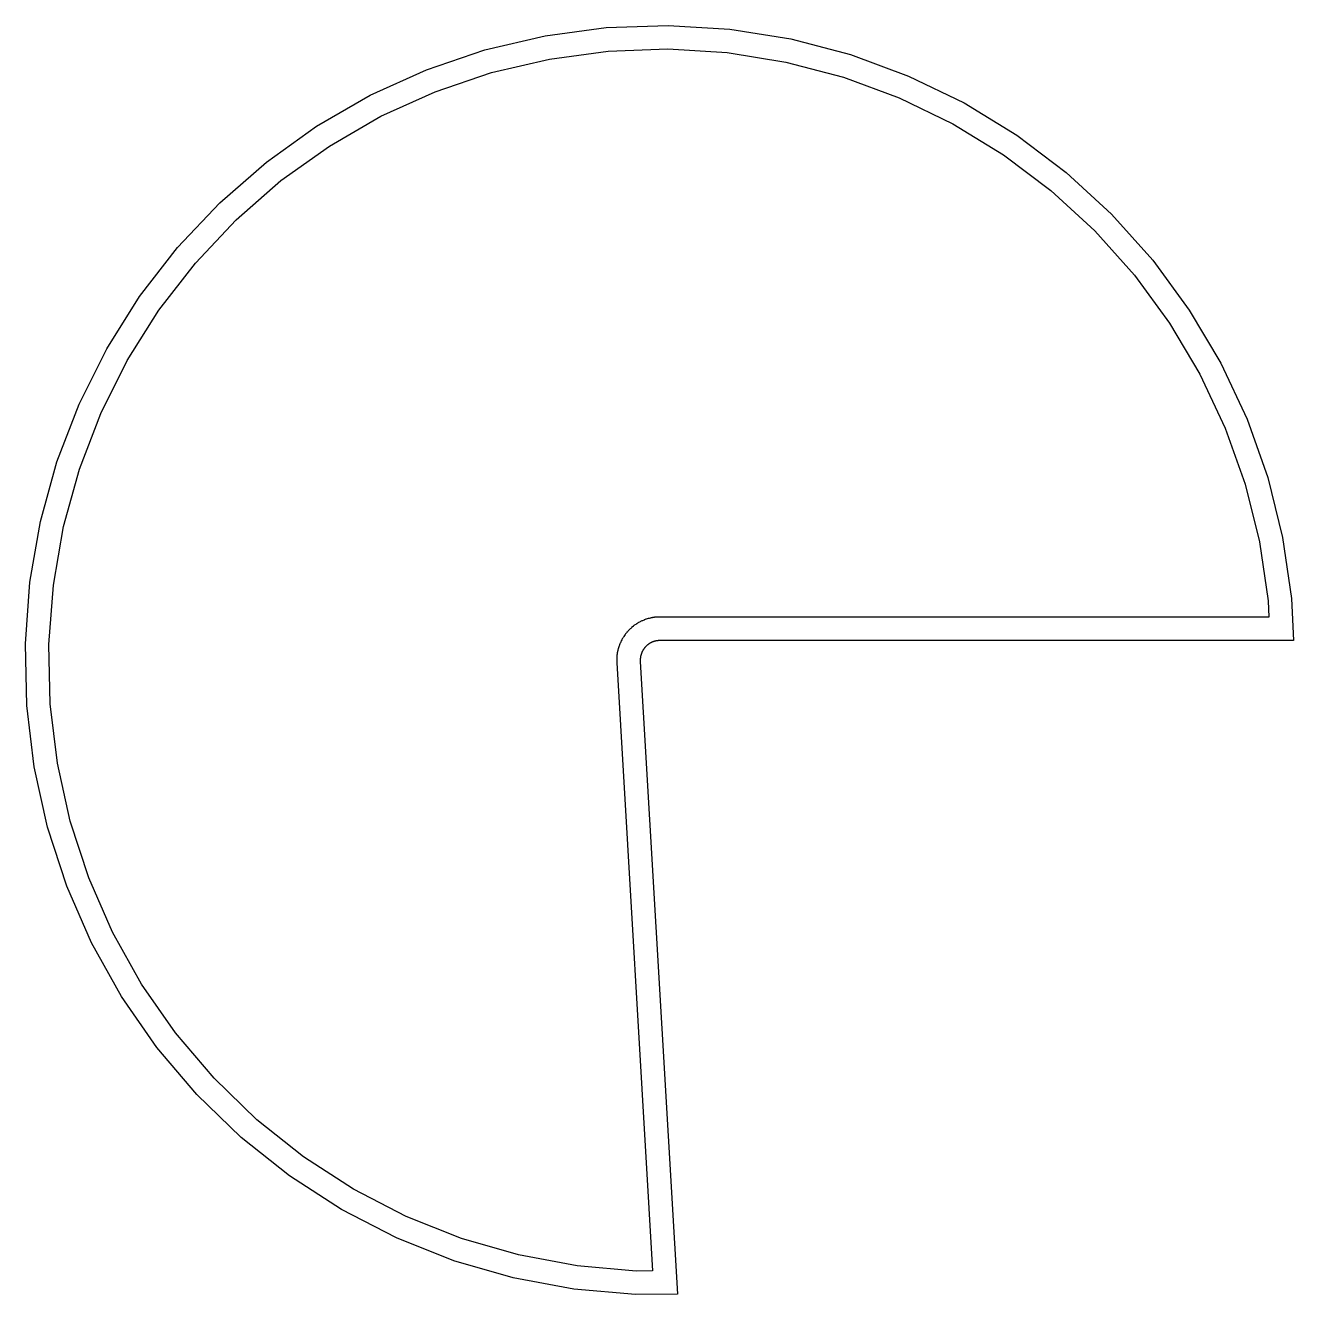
# Model space of a CAD drawing. Header units: metres. Extents: x 24.2 to 124.1, y -120.3 to -30.5.
# Drawn here: x 24.241 to 29.086, y -35.348 to -30.5 of the extents above.
import ezdxf

# ---------------------------------------------------------------- set-up
doc = ezdxf.new("R2010")
doc.units = ezdxf.units.M

msp = doc.modelspace()

# ---------------------------------------------------------------- linework, layer by layer
for points in [[(26.59, -32.9272), (26.5901, -32.9282), (26.5901, -32.9294), (26.7323, -35.3464), (26.5714, -35.348), (26.3363, -35.3275), (26.1043, -35.2841), (25.8776, -35.2184), (25.6583, -35.131), (25.4487, -35.0227), (25.2505, -34.8945), (25.0657, -34.7477), (24.8961, -34.5836), (24.7432, -34.4038), (24.6086, -34.2099), (24.4934, -34.0039), (24.3988, -33.7877), (24.3257, -33.5633), (24.2747, -33.3328), (24.2464, -33.0985), (24.241, -32.8626), (24.2585, -32.6272), (24.2988, -32.3947), (24.3616, -32.1672), (24.4462, -31.9468), (24.5518, -31.7358), (24.6774, -31.536), (24.8219, -31.3493), (24.9838, -31.1776), (25.1616, -31.0224), (25.3537, -30.8853), (25.5582, -30.7675), (25.7732, -30.6701), (25.9967, -30.5941), (26.2264, -30.5401), (26.4603, -30.5088), (26.6962, -30.5003), (26.9318, -30.5149), (27.1648, -30.5522), (27.3931, -30.612), (27.6145, -30.6938), (27.8269, -30.7967), (28.0284, -30.9197), (28.2168, -31.0618), (28.3906, -31.2214), (28.5481, -31.3973), (28.6877, -31.5876), (28.8081, -31.7905), (28.9082, -32.0043), (28.9871, -32.2267), (29.044, -32.4558), (29.0784, -32.6893), (29.0862, -32.85), (26.665, -32.85), (26.6638, -32.85), (26.6628, -32.85), (26.6619, -32.8501), (26.6608, -32.8501), (26.6596, -32.8502), (26.6586, -32.8503), (26.6575, -32.8504), (26.6563, -32.8505), (26.6555, -32.8506), (26.6546, -32.8507), (26.6534, -32.8509), (26.6523, -32.8511), (26.6513, -32.8512), (26.6502, -32.8515), (26.6491, -32.8517), (26.6482, -32.8519), (26.6473, -32.8521), (26.6462, -32.8524), (26.6451, -32.8527), (26.6442, -32.8529), (26.6431, -32.8533), (26.642, -32.8536), (26.6411, -32.8539), (26.6403, -32.8542), (26.6392, -32.8546), (26.6381, -32.855), (26.6372, -32.8553), (26.6361, -32.8558), (26.6351, -32.8562), (26.6343, -32.8566), (26.6335, -32.8569), (26.6324, -32.8574), (26.6314, -32.8579), (26.6305, -32.8584), (26.6295, -32.8589), (26.6285, -32.8595), (26.6277, -32.8599), (26.6269, -32.8604), (26.626, -32.861), (26.625, -32.8616), (26.6242, -32.8621), (26.6232, -32.8627), (26.6222, -32.8634), (26.6215, -32.8639), (26.6208, -32.8644), (26.6199, -32.8651), (26.619, -32.8658), (26.6182, -32.8664), (26.6173, -32.8671), (26.6164, -32.8679), (26.6157, -32.8685), (26.6151, -32.869), (26.6142, -32.8698), (26.6134, -32.8706), (26.6127, -32.8713), (26.6118, -32.8721), (26.611, -32.8729), (26.6104, -32.8736), (26.6098, -32.8742), (26.609, -32.875), (26.6083, -32.8759), (26.6076, -32.8767), (26.6069, -32.8775), (26.6062, -32.8784), (26.6057, -32.8791), (26.6051, -32.8799), (26.6044, -32.8808), (26.6037, -32.8817), (26.6032, -32.8825), (26.6025, -32.8835), (26.6019, -32.8844), (26.6014, -32.8852), (26.601, -32.8859), (26.6004, -32.8869), (26.5998, -32.8879), (26.5993, -32.8888), (26.5988, -32.8898), (26.5982, -32.8908), (26.5979, -32.8916), (26.5974, -32.8924), (26.597, -32.8934), (26.5965, -32.8945), (26.5961, -32.8954), (26.5956, -32.8964), (26.5952, -32.8975), (26.5949, -32.8983), (26.5946, -32.8992), (26.5942, -32.9003), (26.5938, -32.9013), (26.5935, -32.9023), (26.5932, -32.9034), (26.5929, -32.9045), (26.5926, -32.9053), (26.5924, -32.9062), (26.5921, -32.9073), (26.5918, -32.9084), (26.5916, -32.9094), (26.5914, -32.9105), (26.5912, -32.9117), (26.591, -32.9125), (26.5909, -32.9134), (26.5907, -32.9146), (26.5906, -32.9157), (26.5905, -32.9167), (26.5903, -32.9178), (26.5902, -32.919), (26.5902, -32.9198), (26.5901, -32.9207), (26.5901, -32.9219), (26.59, -32.923), (26.59, -32.924), (26.59, -32.9252), (26.59, -32.9263), (26.59, -32.9272)], [(26.6369, -35.2574), (26.5749, -35.258), (26.3485, -35.2382), (26.1251, -35.1965), (25.9068, -35.1332), (25.6958, -35.0491), (25.4939, -34.9448), (25.303, -34.8213), (25.1251, -34.68), (24.9618, -34.5219), (24.8146, -34.3488), (24.685, -34.1622), (24.5741, -33.9638), (24.483, -33.7556), (24.4126, -33.5396), (24.3635, -33.3177), (24.3362, -33.0921), (24.331, -32.8649), (24.3479, -32.6383), (24.3868, -32.4144), (24.4472, -32.1953), (24.5286, -31.9832), (24.6303, -31.7799), (24.7513, -31.5876), (24.8904, -31.4079), (25.0463, -31.2425), (25.2175, -31.0931), (25.4024, -30.9611), (25.5993, -30.8476), (25.8064, -30.7539), (26.0215, -30.6807), (26.2427, -30.6288), (26.468, -30.5986), (26.6951, -30.5904), (26.9219, -30.6044), (27.1462, -30.6404), (27.3661, -30.698), (27.5792, -30.7767), (27.7838, -30.8758), (27.9777, -30.9942), (28.1592, -31.131), (28.3265, -31.2847), (28.4781, -31.454), (28.6125, -31.6373), (28.7285, -31.8327), (28.8249, -32.0385), (28.9008, -32.2527), (28.9556, -32.4732), (28.9887, -32.698), (28.9917, -32.76), (26.665, -32.76), (26.6609, -32.76), (26.6594, -32.7601), (26.656, -32.7602), (26.6526, -32.7605), (26.6516, -32.7605), (26.6482, -32.7609), (26.6447, -32.7612), (26.6433, -32.7614), (26.6399, -32.7619), (26.6365, -32.7625), (26.6355, -32.7626), (26.6321, -32.7633), (26.6288, -32.764), (26.6274, -32.7643), (26.624, -32.7652), (26.6207, -32.7661), (26.6197, -32.7663), (26.6165, -32.7673), (26.6132, -32.7683), (26.6118, -32.7688), (26.6085, -32.7699), (26.6053, -32.7712), (26.6044, -32.7715), (26.6012, -32.7728), (26.5981, -32.7742), (26.5967, -32.7748), (26.5936, -32.7762), (26.5905, -32.7777), (26.5897, -32.7782), (26.5866, -32.7798), (26.5836, -32.7815), (26.5823, -32.7822), (26.5794, -32.7839), (26.5765, -32.7858), (26.5756, -32.7863), (26.5728, -32.7882), (26.5699, -32.7901), (26.5687, -32.791), (26.566, -32.793), (26.5632, -32.7951), (26.5625, -32.7957), (26.5598, -32.7979), (26.5572, -32.8001), (26.5561, -32.8011), (26.5535, -32.8034), (26.551, -32.8057), (26.5503, -32.8064), (26.5478, -32.8088), (26.5455, -32.8113), (26.5444, -32.8123), (26.5421, -32.8149), (26.5399, -32.8175), (26.5392, -32.8182), (26.537, -32.8208), (26.5349, -32.8235), (26.534, -32.8247), (26.5319, -32.8274), (26.5299, -32.8302), (26.5294, -32.831), (26.5274, -32.8339), (26.5256, -32.8368), (26.5248, -32.838), (26.523, -32.841), (26.5213, -32.8439), (26.5208, -32.8448), (26.5192, -32.8478), (26.5176, -32.8509), (26.5169, -32.8522), (26.5154, -32.8553), (26.514, -32.8584), (26.5136, -32.8593), (26.5123, -32.8625), (26.511, -32.8657), (26.5105, -32.867), (26.5093, -32.8703), (26.5082, -32.8735), (26.5079, -32.8745), (26.5069, -32.8777), (26.506, -32.8811), (26.5056, -32.8825), (26.5047, -32.8858), (26.5039, -32.8891), (26.5037, -32.8901), (26.503, -32.8935), (26.5024, -32.8969), (26.5022, -32.8983), (26.5016, -32.9017), (26.5012, -32.9051), (26.5011, -32.9061), (26.5007, -32.9095), (26.5004, -32.9129), (26.5003, -32.9144), (26.5001, -32.9178), (26.5, -32.9213), (26.5, -32.9222), (26.5, -32.9257), (26.5, -32.9291), (26.5001, -32.9306), (26.5003, -32.9347), (26.6369, -35.2574)]]:
    msp.add_lwpolyline(points)

doc.saveas('drawing.dxf')
